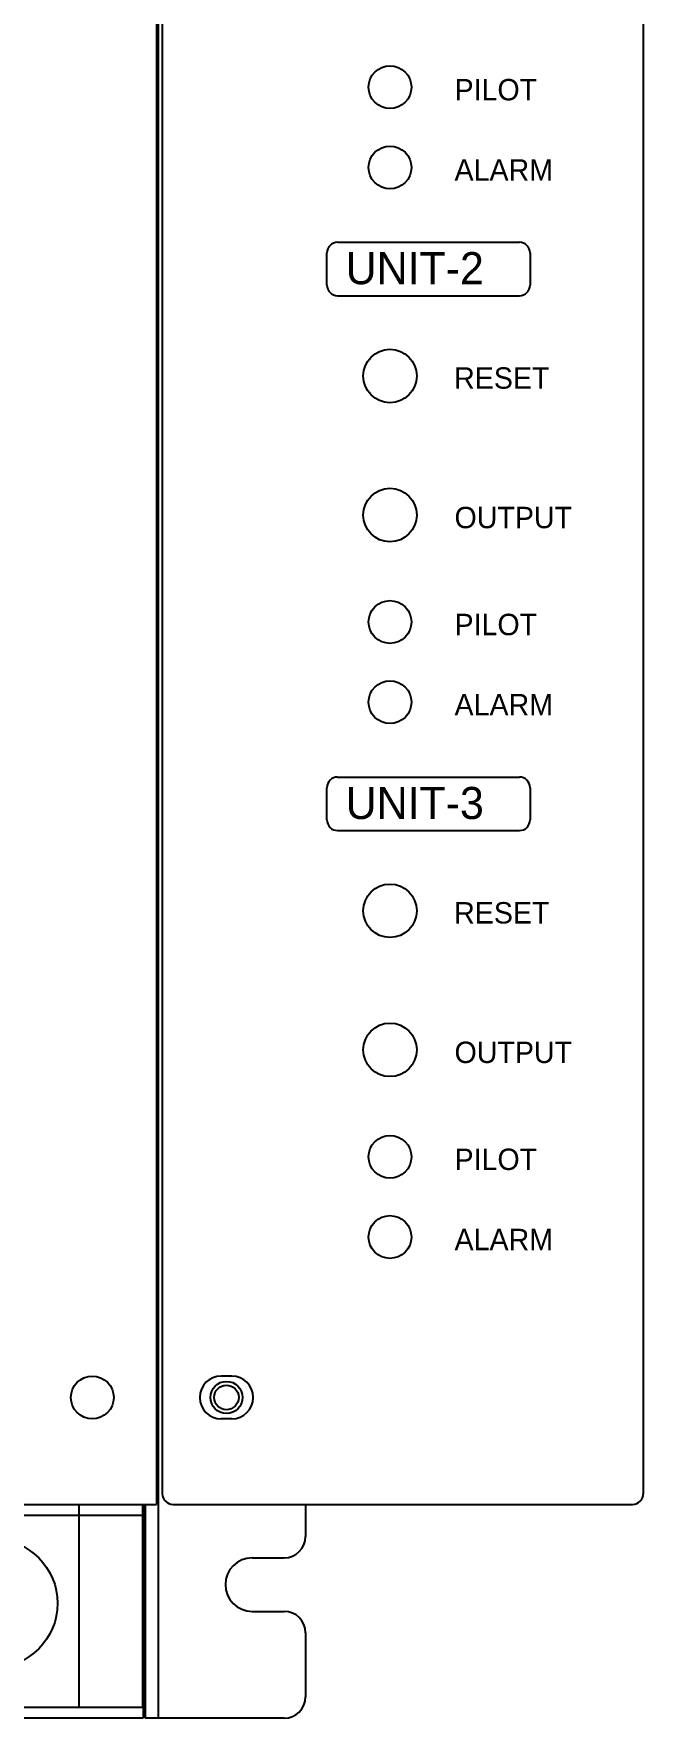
# Model space of a CAD drawing. Header units: millimetres. Extents: x 509 to 2635, y 363 to 1089.
# Drawn here: x 713.4 to 770.4, y 585.9 to 743.4 of the extents above; entities that cross this region are included whole.
import ezdxf

# ---------------------------------------------------------------- set-up
doc = ezdxf.new("R2010")
doc.units = ezdxf.units.MM

msp = doc.modelspace()

# ---------------------------------------------------------------- linework, layer by layer
for p, q in [((725.005, 810.939), (725.005, 585.939)), ((724.855, 790.939), (724.855, 605.939)), ((740.803, 719.939), (740.803, 722.941)), ((741.803, 723.941), (758.807, 723.941)), ((759.807, 722.941), (759.807, 719.939)), ((741.803, 718.939), (758.807, 718.939)), ((740.803, 669.939), (740.803, 672.941)), ((741.803, 673.941), (758.807, 673.941)), ((759.807, 672.941), (759.807, 669.939)), ((741.803, 668.939), (758.807, 668.939)), ((731.905, 617.939), (730.905, 617.939)), ((731.905, 613.939), (730.905, 613.939)), ((638.355, 605.939), (724.855, 605.939)), ((699.069, 604.939), (723.555, 604.939)), ((717.605, 605.939), (717.605, 586.939)), ((723.555, 605.939), (723.555, 586.939)), ((723.605, 605.939), (723.605, 585.939)), ((723.805, 605.939), (723.805, 585.939)), ((723.805, 604.939), (723.805, 585.939)), ((726.405, 605.939), (769.405, 605.939)), ((738.805, 605.939), (738.805, 602.939)), ((733.805, 600.939), (736.805, 600.939)), ((733.805, 595.939), (736.805, 595.939)), ((738.805, 593.939), (738.805, 587.939)), ((723.605, 585.939), (639.605, 585.939)), ((723.555, 586.939), (639.655, 586.939)), ((736.805, 585.939), (723.805, 585.939))]:
    msp.add_line(p, q)
at = {"ltscale": 10}
for p, q in [((725.405, 789.939), (725.405, 606.939)), ((770.405, 789.939), (770.405, 606.939))]:
    msp.add_line(p, q, dxfattribs=at)
for centre, radius in [((746.705, 738.435), 2), ((746.705, 730.935), 2), ((746.705, 711.435), 2.5), ((746.705, 698.435), 2.5), ((746.705, 688.435), 2), ((746.705, 680.935), 2), ((746.705, 661.435), 2.5), ((746.705, 648.435), 2.5), ((746.705, 638.435), 2), ((746.705, 630.935), 2), ((718.855, 615.939), 2), ((731.405, 615.939), 1.5), ((731.405, 615.939), 1.15), ((709.605, 596.689), 6)]:
    msp.add_circle(centre, radius)
for centre, radius, start, end in [((741.803, 722.941), 1, 90, 180), ((758.807, 722.941), 1, 0, 90), ((741.803, 719.939), 1, 180, 270), ((758.807, 719.939), 1, 270, 0), ((741.803, 672.941), 1, 90, 180), ((758.807, 672.941), 1, 0, 90), ((741.803, 669.939), 1, 180, 270), ((758.807, 669.939), 1, 270, 0), ((730.905, 615.939), 2, 90, 270), ((731.905, 615.939), 2, 270, 90), ((726.405, 606.939), 1, 180, 270), ((736.805, 602.939), 2, 270, 0), ((733.805, 598.439), 2.5, 90, 270), ((736.805, 593.939), 2, 0, 90), ((736.805, 587.939), 2, 270, 0)]:
    msp.add_arc(centre, radius, start, end)
msp.add_arc((769.405, 606.939), 1, 270, 0, dxfattribs=at)

# ---------------------------------------------------------------- texts
at = {"attachment_point": 1}
for s, insert, char_height, width in [('{\\f\uffc8\uffdeﾸￕￅￂﾰﾡﾶ\ufff7ￃﾼ|b0|i0|c129|p18;PILOT}', (752.741, 739.203), 2, 10.6922), ('{\\f\uffc8\uffdeﾸￕￅￂﾰﾡﾶ\ufff7ￃﾼ|b0|i0|c129|p18;ALARM}', (752.741, 731.703), 2, 10.6922), ('{\\f@\uffc8\uffdeﾸￕￅￂﾰﾡﾶ\ufff7ￃﾼ|b0|i0|c129|p18;UNIT-2}', (742.558, 723.014), 3, 12.4589), ('{\\f\uffc8\uffdeﾸￕￅￂﾰﾡﾶ\ufff7ￃﾼ|b0|i0|c129|p18;RESET}', (752.704, 712.246), 2, 9.6082), ('{\\f\uffc8\uffdeﾸￕￅￂﾰﾡﾶ\ufff7ￃﾼ|b0|i0|c129|p18;OUTPUT}', (752.741, 699.203), 2, 10.6922), ('{\\f\uffc8\uffdeﾸￕￅￂﾰﾡﾶ\ufff7ￃﾼ|b0|i0|c129|p18;PILOT}', (752.741, 689.203), 2, 10.6922), ('{\\f\uffc8\uffdeﾸￕￅￂﾰﾡﾶ\ufff7ￃﾼ|b0|i0|c129|p18;ALARM}', (752.741, 681.703), 2, 10.6922), ('{\\f@\uffc8\uffdeﾸￕￅￂﾰﾡﾶ\ufff7ￃﾼ|b0|i0|c129|p18;UNIT-3}', (742.558, 673.014), 3, 12.4589), ('{\\f\uffc8\uffdeﾸￕￅￂﾰﾡﾶ\ufff7ￃﾼ|b0|i0|c129|p18;RESET}', (752.704, 662.246), 2, 9.6082), ('{\\f\uffc8\uffdeﾸￕￅￂﾰﾡﾶ\ufff7ￃﾼ|b0|i0|c129|p18;OUTPUT}', (752.741, 649.203), 2, 10.6922), ('{\\f\uffc8\uffdeﾸￕￅￂﾰﾡﾶ\ufff7ￃﾼ|b0|i0|c129|p18;PILOT}', (752.741, 639.203), 2, 10.6922), ('{\\f\uffc8\uffdeﾸￕￅￂﾰﾡﾶ\ufff7ￃﾼ|b0|i0|c129|p18;ALARM}', (752.741, 631.703), 2, 10.6922)]:
    msp.add_mtext(s, dxfattribs=dict(at, insert=insert, char_height=char_height, width=width))

doc.saveas('drawing.dxf')
